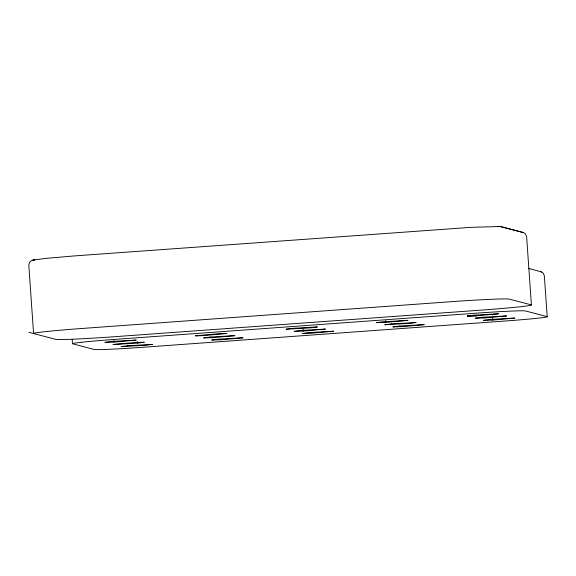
<?xml version="1.0" encoding="UTF-8"?>
<svg xmlns="http://www.w3.org/2000/svg" width="576" height="576" viewBox="0 0 576 576"><rect width="100%" height="100%" fill="white"/><g stroke="black" fill="none" stroke-linecap="round" stroke-linejoin="round"><path stroke-width="0.86" d="M531.41 304.999L526.622 236.621L525.434 233.856L523.562 232.61L500.27 226.519L470.93 227.347L74.866 255.881L45.886 258.372L32.998 260.093L31.154 260.77L29.664 262.145L28.8 265.162L33.574 333.454M137.75 343.109L144.374 342.216L135.317 342.468L112.997 344.491L137.75 343.109L137.635 341.453M113.947 342.108L136.26 340.085L111.514 341.474L104.882 342.36L113.947 342.108L113.832 340.459M204.523 335.542L226.843 333.511L217.778 333.763L195.466 335.794L204.523 335.542L195.818 335.743M476.266 315.828L498.578 313.805L473.832 315.187L467.201 316.08L476.266 315.828L467.561 316.03M303.221 331.106L325.534 329.076L300.787 330.466L294.156 331.351L303.221 331.106L303.106 329.45M492.494 320.098L514.807 318.067L490.061 319.457L483.43 320.35L492.494 320.098L492.379 318.442M376.978 322.603L385.682 322.402L408.002 320.371L383.249 321.761L376.625 322.646L385.682 322.402L385.567 320.746M497.462 226.382L499.558 226.462M523.562 232.61L500.724 226.598M528.314 268.373L541.483 271.879M28.915 332.316L55.649 339.343A54.698 1.62 -4 0 0 114.869 336.686L481.716 310.075A54.698 1.62 -4 0 0 531.194 304.855L509.328 299.102A54.698 1.62 -4 0 0 450.115 301.766L83.268 328.378A54.698 1.62 -4 0 0 33.79 333.598M540.331 271.526L543.154 273.031L544.342 275.796L547.2 316.742M72.18 339.25L72.49 343.692M34.826 259.754L32.998 260.093L34.826 259.754M127.742 345.737L121.111 346.63L145.865 345.24L152.489 344.354L127.742 345.737M210.204 337.032L203.58 337.925L212.638 337.673L234.958 335.65L210.204 337.032M292.673 328.334L286.042 329.22L310.795 327.83L317.419 326.945L292.673 328.334M218.318 339.17L211.694 340.056L220.752 339.811L243.072 337.781L218.318 339.17M308.902 332.597L302.27 333.49L311.335 333.238L333.648 331.207L308.902 332.597M391.363 323.892L384.739 324.785L409.486 323.395L416.117 322.51L391.363 323.892M399.478 326.03L392.854 326.916L401.911 326.664L424.231 324.641L399.478 326.03M481.946 317.326L475.315 318.211L484.38 317.966L506.693 315.936L481.946 317.326M81.583 342.259L78.934 342.569A45.583 1.354 -4 0 0 72.67 343.822L94.126 349.459A45.583 1.354 -4 0 0 143.474 347.242L505.793 320.962A45.583 1.354 -4 0 0 535.054 318.492L538.106 318.168A45.583 1.354 -4 0 0 547.027 316.613L525.564 310.968A45.583 1.354 -4 0 0 514.534 310.968L507.564 311.263A45.583 1.354 -4 0 0 476.222 313.186L113.904 339.466A45.583 1.354 -4 0 0 81.583 342.259"/></g></svg>
